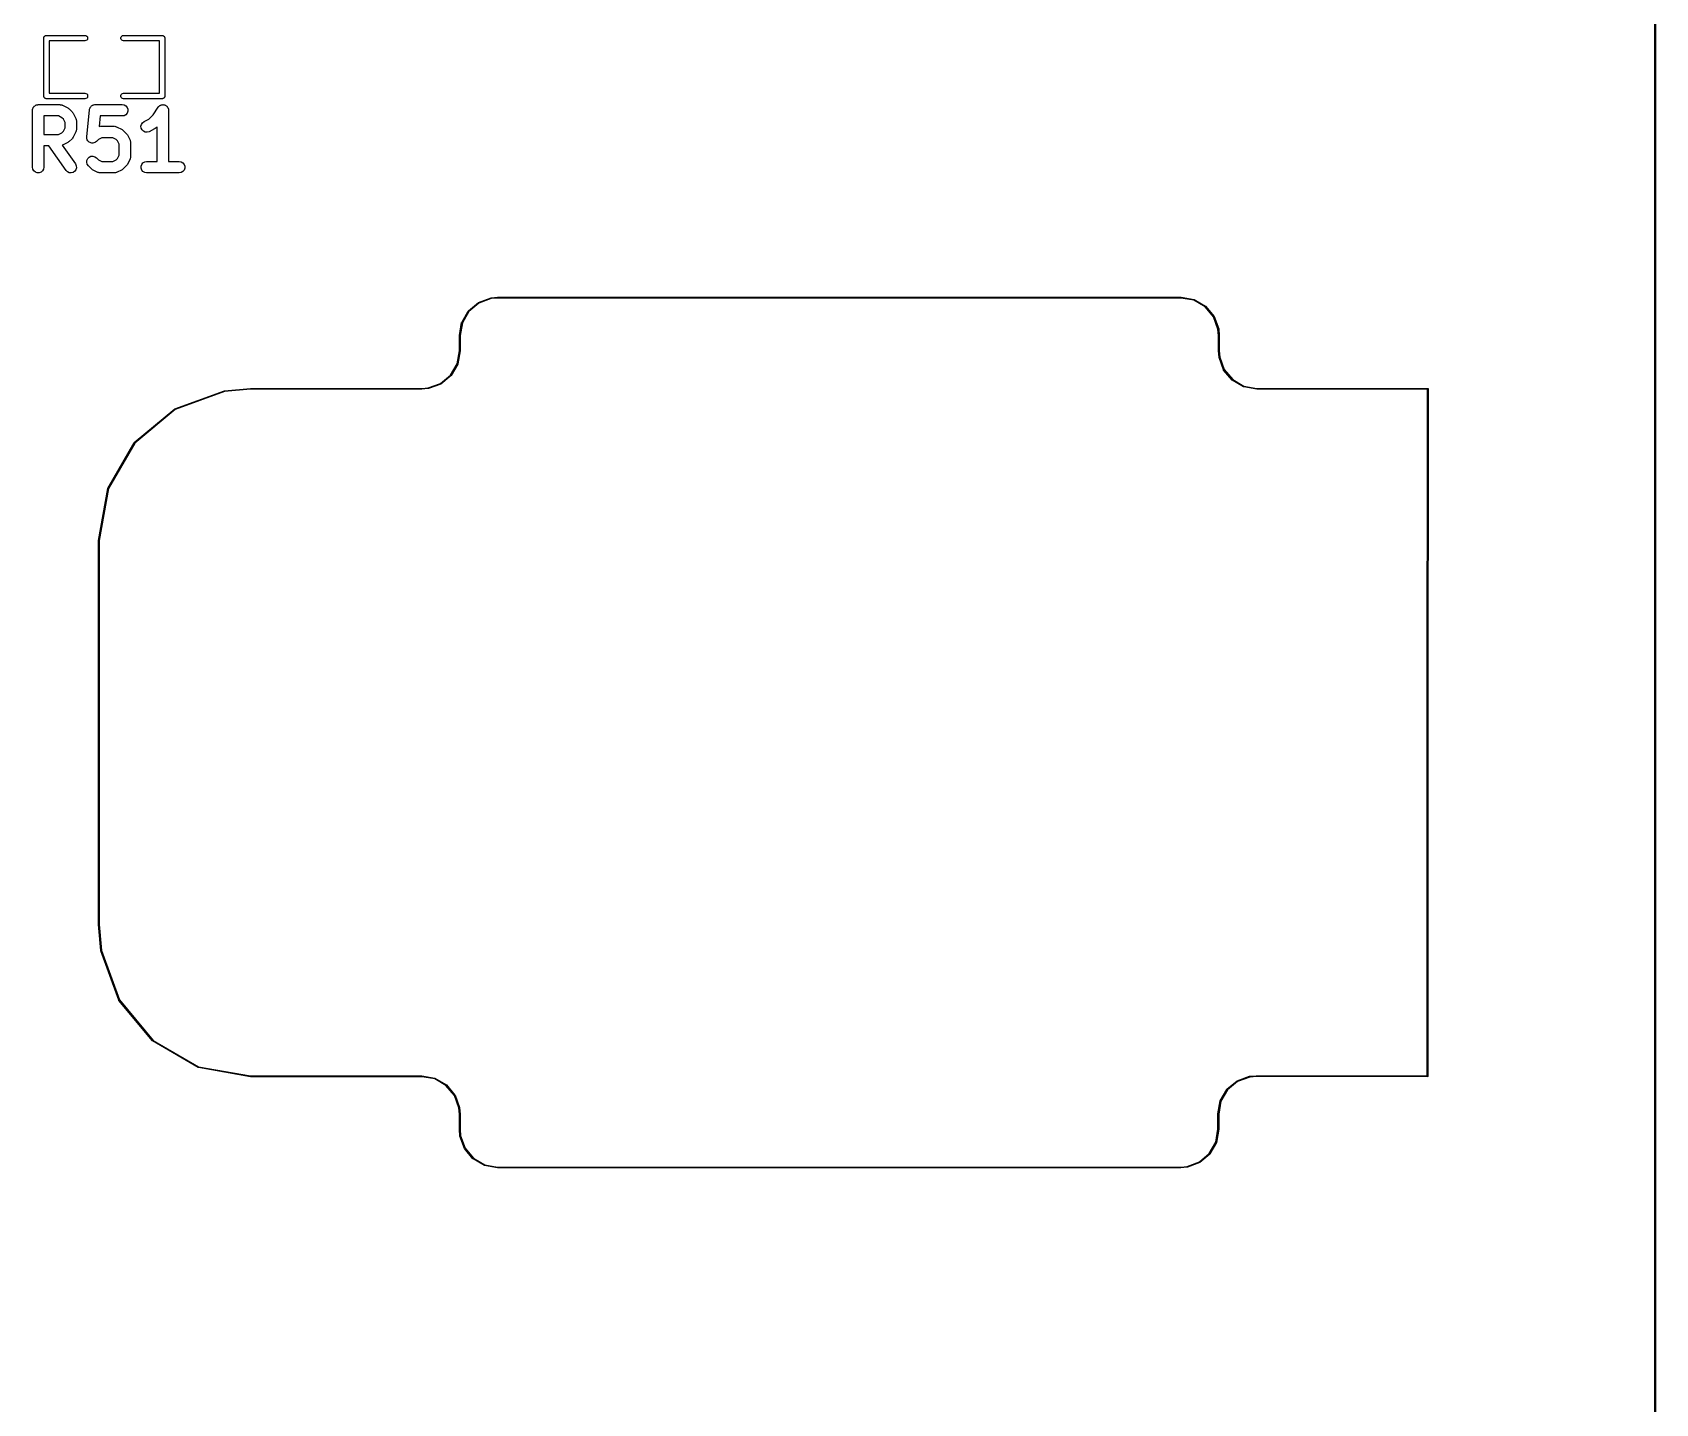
# Model space of a CAD drawing. Extents: x 69.6 to 139.6, y -158 to -61.
# Drawn here: x 106.21 to 127.59, y -133.87 to -115.81 of the extents above; entities that cross this region are included whole.
import ezdxf

# ---------------------------------------------------------------- set-up
doc = ezdxf.new("R2010")
doc.units = 0
doc.header["$MEASUREMENT"] = 0
doc.layers.add('BLACK', color=7, linetype='CONTINUOUS')

msp = doc.modelspace()

# ---------------------------------------------------------------- linework, layer by layer
at = {"layer": 'Black'}
for p, q in [((127.583, -145.032), (127.583, -105.032)), ((127.593, -105.032), (127.593, -145.032)), ((106.365, -115.877), (106.366, -115.874)), ((106.366, -115.874), (106.367, -115.871)), ((106.367, -115.871), (106.369, -115.869)), ((106.369, -115.869), (106.371, -115.866)), ((106.371, -115.866), (106.373, -115.864)), ((106.373, -115.864), (106.375, -115.862)), ((106.375, -115.862), (106.378, -115.86)), ((106.378, -115.86), (106.38, -115.858)), ((106.38, -115.858), (106.383, -115.857)), ((106.383, -115.857), (106.386, -115.856)), ((106.386, -115.856), (106.389, -115.855)), ((106.389, -115.855), (106.392, -115.854)), ((106.392, -115.854), (106.395, -115.854)), ((106.395, -115.854), (106.398, -115.853)), ((106.398, -115.853), (106.906, -115.853)), ((106.906, -115.853), (106.918, -115.856)), ((106.918, -115.856), (106.929, -115.862)), ((106.929, -115.862), (106.937, -115.871)), ((106.937, -115.871), (106.941, -115.883)), ((107.379, -115.883), (107.383, -115.871)), ((107.383, -115.871), (107.391, -115.862)), ((107.391, -115.862), (107.402, -115.856)), ((107.402, -115.856), (107.414, -115.853)), ((107.414, -115.853), (107.922, -115.853)), ((107.922, -115.853), (107.925, -115.854)), ((107.925, -115.854), (107.928, -115.854)), ((107.928, -115.854), (107.931, -115.855)), ((107.931, -115.855), (107.934, -115.856)), ((107.934, -115.856), (107.937, -115.857)), ((107.937, -115.857), (107.94, -115.858)), ((107.94, -115.858), (107.942, -115.86)), ((107.942, -115.86), (107.945, -115.862)), ((107.945, -115.862), (107.947, -115.864)), ((107.947, -115.864), (107.949, -115.866)), ((107.949, -115.866), (107.951, -115.869)), ((107.951, -115.869), (107.953, -115.871)), ((107.953, -115.871), (107.954, -115.874)), ((107.954, -115.874), (107.955, -115.877)), ((106.362, -115.889), (106.363, -115.886)), ((106.362, -116.651), (106.362, -115.889)), ((106.363, -115.883), (106.364, -115.88)), ((106.363, -115.886), (106.363, -115.883)), ((106.364, -115.88), (106.365, -115.877)), ((106.906, -115.925), (106.434, -115.925)), ((106.434, -115.925), (106.434, -116.615)), ((106.918, -115.922), (106.906, -115.925)), ((106.929, -115.916), (106.918, -115.922)), ((106.937, -115.907), (106.929, -115.916)), ((106.941, -115.895), (106.937, -115.907)), ((106.941, -115.883), (106.941, -115.895)), ((107.379, -115.895), (107.379, -115.883)), ((107.383, -115.907), (107.379, -115.895)), ((107.391, -115.916), (107.383, -115.907)), ((107.402, -115.922), (107.391, -115.916)), ((107.414, -115.925), (107.402, -115.922)), ((107.886, -115.925), (107.414, -115.925)), ((107.886, -116.615), (107.886, -115.925)), ((107.955, -115.877), (107.956, -115.88)), ((107.956, -115.88), (107.957, -115.883)), ((107.957, -115.883), (107.957, -115.886)), ((107.957, -115.886), (107.958, -115.889)), ((107.958, -115.889), (107.958, -116.651)), ((106.363, -116.654), (106.362, -116.651)), ((106.363, -116.657), (106.363, -116.654)), ((106.364, -116.66), (106.363, -116.657)), ((106.365, -116.663), (106.364, -116.66)), ((106.366, -116.666), (106.365, -116.663)), ((106.367, -116.669), (106.366, -116.666)), ((106.369, -116.671), (106.367, -116.669)), ((106.371, -116.674), (106.369, -116.671)), ((106.373, -116.676), (106.371, -116.674)), ((106.375, -116.678), (106.373, -116.676)), ((106.378, -116.68), (106.375, -116.678)), ((106.38, -116.682), (106.378, -116.68)), ((106.383, -116.683), (106.38, -116.682)), ((106.386, -116.684), (106.383, -116.683)), ((106.389, -116.685), (106.386, -116.684)), ((106.392, -116.686), (106.389, -116.685)), ((106.395, -116.686), (106.392, -116.686)), ((106.398, -116.687), (106.395, -116.686)), ((106.906, -116.687), (106.398, -116.687)), ((106.434, -116.615), (106.906, -116.615)), ((106.906, -116.615), (106.918, -116.618)), ((106.918, -116.684), (106.906, -116.687)), ((106.918, -116.618), (106.929, -116.624)), ((106.929, -116.678), (106.918, -116.684)), ((106.929, -116.624), (106.937, -116.633)), ((106.937, -116.669), (106.929, -116.678)), ((106.937, -116.633), (106.941, -116.645)), ((106.941, -116.657), (106.937, -116.669)), ((106.941, -116.645), (106.941, -116.657)), ((107.379, -116.645), (107.383, -116.633)), ((107.379, -116.657), (107.379, -116.645)), ((107.383, -116.669), (107.379, -116.657)), ((107.383, -116.633), (107.391, -116.624)), ((107.391, -116.678), (107.383, -116.669)), ((107.391, -116.624), (107.402, -116.618)), ((107.402, -116.684), (107.391, -116.678)), ((107.402, -116.618), (107.414, -116.615)), ((107.414, -116.687), (107.402, -116.684)), ((107.414, -116.615), (107.886, -116.615)), ((107.922, -116.687), (107.414, -116.687)), ((107.925, -116.686), (107.922, -116.687)), ((107.928, -116.686), (107.925, -116.686)), ((107.931, -116.685), (107.928, -116.686)), ((107.934, -116.684), (107.931, -116.685)), ((107.937, -116.683), (107.934, -116.684)), ((107.94, -116.682), (107.937, -116.683)), ((107.942, -116.68), (107.94, -116.682)), ((107.945, -116.678), (107.942, -116.68)), ((107.947, -116.676), (107.945, -116.678)), ((107.949, -116.674), (107.947, -116.676)), ((107.951, -116.671), (107.949, -116.674)), ((107.953, -116.669), (107.951, -116.671)), ((107.954, -116.666), (107.953, -116.669)), ((107.955, -116.663), (107.954, -116.666)), ((107.956, -116.66), (107.955, -116.663)), ((107.957, -116.657), (107.956, -116.66)), ((107.958, -116.651), (107.957, -116.654)), ((107.957, -116.654), (107.957, -116.657)), ((106.214, -116.839), (106.215, -116.833)), ((106.214, -117.589), (106.214, -116.839)), ((106.215, -116.826), (106.218, -116.82)), ((106.215, -116.833), (106.215, -116.826)), ((106.218, -116.82), (106.219, -116.814)), ((106.219, -116.814), (106.222, -116.808)), ((106.222, -116.808), (106.224, -116.802)), ((106.224, -116.802), (106.229, -116.797)), ((106.229, -116.797), (106.232, -116.791)), ((106.232, -116.791), (106.237, -116.787)), ((106.237, -116.787), (106.241, -116.782)), ((106.241, -116.782), (106.247, -116.779)), ((106.247, -116.779), (106.252, -116.774)), ((106.252, -116.774), (106.258, -116.772)), ((106.258, -116.772), (106.264, -116.769)), ((106.264, -116.769), (106.27, -116.768)), ((106.27, -116.768), (106.276, -116.765)), ((106.276, -116.765), (106.283, -116.765)), ((106.283, -116.765), (106.289, -116.764)), ((106.289, -116.764), (106.575, -116.764)), ((106.557, -116.914), (106.364, -116.914)), ((106.364, -116.914), (106.364, -117.157)), ((106.602, -116.937), (106.557, -116.914)), ((106.575, -116.764), (106.579, -116.765)), ((106.579, -116.765), (106.584, -116.765)), ((106.584, -116.765), (106.592, -116.767)), ((106.592, -116.767), (106.601, -116.769)), ((106.601, -116.769), (106.604, -116.771)), ((106.621, -116.955), (106.602, -116.937)), ((106.604, -116.771), (106.609, -116.772)), ((106.609, -116.772), (106.68, -116.808)), ((106.68, -116.808), (106.69, -116.815)), ((106.69, -116.815), (106.699, -116.822)), ((106.699, -116.822), (106.735, -116.858)), ((106.735, -116.858), (106.742, -116.868)), ((106.742, -116.868), (106.749, -116.877)), ((106.749, -116.877), (106.785, -116.949)), ((106.929, -117.189), (106.965, -116.832)), ((106.965, -116.826), (106.969, -116.817)), ((106.965, -116.829), (106.965, -116.826)), ((106.965, -116.832), (106.965, -116.829)), ((106.969, -116.817), (106.972, -116.807)), ((106.972, -116.807), (106.973, -116.804)), ((106.973, -116.804), (106.974, -116.802)), ((106.974, -116.802), (106.981, -116.794)), ((106.981, -116.794), (106.987, -116.786)), ((106.987, -116.786), (106.989, -116.784)), ((106.989, -116.784), (106.991, -116.782)), ((106.991, -116.782), (107, -116.777)), ((107, -116.777), (107.008, -116.771)), ((107.008, -116.771), (107.011, -116.77)), ((107.011, -116.77), (107.014, -116.769)), ((107.014, -116.769), (107.024, -116.767)), ((107.024, -116.767), (107.034, -116.764)), ((107.034, -116.764), (107.036, -116.765)), ((107.036, -116.765), (107.039, -116.764)), ((107.039, -116.764), (107.396, -116.764)), ((107.107, -116.914), (107.093, -117.053)), ((107.396, -116.914), (107.107, -116.914)), ((107.396, -116.764), (107.422, -116.769)), ((107.422, -116.91), (107.396, -116.914)), ((107.422, -116.769), (107.445, -116.782)), ((107.445, -116.897), (107.422, -116.91)), ((107.445, -116.782), (107.461, -116.802)), ((107.461, -116.877), (107.445, -116.897)), ((107.461, -116.802), (107.47, -116.826)), ((107.47, -116.852), (107.461, -116.877)), ((107.47, -116.826), (107.47, -116.852)), ((107.745, -116.956), (107.802, -116.899)), ((107.802, -116.899), (107.87, -116.798)), ((107.87, -116.798), (107.873, -116.795)), ((107.873, -116.795), (107.875, -116.791)), ((107.875, -116.791), (107.882, -116.785)), ((107.882, -116.785), (107.888, -116.779)), ((107.888, -116.779), (107.891, -116.777)), ((107.891, -116.777), (107.895, -116.774)), ((107.895, -116.774), (107.903, -116.771)), ((107.903, -116.771), (107.911, -116.767)), ((107.911, -116.767), (107.915, -116.767)), ((107.915, -116.767), (107.919, -116.765)), ((107.919, -116.765), (107.928, -116.765)), ((107.928, -116.765), (107.937, -116.764)), ((107.937, -116.764), (107.941, -116.765)), ((107.941, -116.765), (107.945, -116.765)), ((107.945, -116.765), (107.954, -116.768)), ((107.954, -116.768), (107.962, -116.771)), ((107.962, -116.771), (107.966, -116.773)), ((107.966, -116.773), (107.97, -116.774)), ((107.97, -116.774), (107.976, -116.78)), ((107.976, -116.78), (107.984, -116.785)), ((107.984, -116.785), (107.986, -116.788)), ((107.986, -116.788), (107.99, -116.791)), ((107.99, -116.791), (107.994, -116.799)), ((107.994, -116.799), (107.999, -116.806)), ((107.999, -116.806), (108.001, -116.81)), ((108.001, -116.81), (108.003, -116.814)), ((108.003, -116.814), (108.004, -116.822)), ((108.004, -116.822), (108.007, -116.831)), ((108.007, -116.831), (108.006, -116.835)), ((108.006, -116.835), (108.007, -116.839)), ((108.007, -116.839), (108.007, -117.514)), ((106.557, -117.157), (106.602, -117.135)), ((106.602, -117.135), (106.621, -117.116)), ((106.643, -117), (106.621, -116.955)), ((106.621, -117.116), (106.643, -117.072)), ((106.643, -117.072), (106.643, -117)), ((106.785, -117.123), (106.749, -117.194)), ((106.785, -116.949), (106.786, -116.953)), ((106.786, -117.119), (106.785, -117.123)), ((106.786, -116.953), (106.788, -116.956)), ((106.788, -117.115), (106.786, -117.119)), ((106.788, -116.956), (106.79, -116.965)), ((106.79, -117.106), (106.788, -117.115)), ((106.79, -116.965), (106.792, -116.974)), ((106.792, -117.098), (106.79, -117.106)), ((106.792, -116.974), (106.792, -116.978)), ((106.792, -116.978), (106.793, -116.982)), ((106.793, -117.089), (106.792, -117.094)), ((106.792, -117.094), (106.792, -117.098)), ((106.793, -116.982), (106.793, -117.089)), ((107.093, -117.053), (107.094, -117.053)), ((107.094, -117.053), (107.102, -117.05)), ((107.102, -117.05), (107.106, -117.051)), ((107.106, -117.051), (107.111, -117.05)), ((107.111, -117.05), (107.289, -117.05)), ((107.289, -117.05), (107.294, -117.051)), ((107.294, -117.051), (107.298, -117.05)), ((107.298, -117.05), (107.306, -117.053)), ((107.306, -117.053), (107.315, -117.055)), ((107.315, -117.055), (107.319, -117.057)), ((107.319, -117.057), (107.323, -117.058)), ((107.323, -117.058), (107.394, -117.094)), ((107.394, -117.094), (107.404, -117.101)), ((107.404, -117.101), (107.414, -117.108)), ((107.414, -117.108), (107.449, -117.143)), ((107.449, -117.143), (107.456, -117.153)), ((107.456, -117.153), (107.464, -117.163)), ((107.643, -117.049), (107.649, -117.024)), ((107.646, -117.075), (107.643, -117.049)), ((107.658, -117.098), (107.646, -117.075)), ((107.649, -117.024), (107.663, -117.002)), ((107.677, -117.116), (107.658, -117.098)), ((107.663, -117.002), (107.684, -116.986)), ((107.7, -117.127), (107.677, -117.116)), ((107.684, -116.986), (107.745, -116.956)), ((107.726, -117.128), (107.7, -117.127)), ((107.751, -117.121), (107.726, -117.128)), ((107.823, -117.085), (107.751, -117.121)), ((107.832, -117.078), (107.823, -117.085)), ((107.842, -117.071), (107.832, -117.078)), ((107.857, -117.056), (107.842, -117.071)), ((107.857, -117.514), (107.857, -117.056)), ((106.364, -117.157), (106.557, -117.157)), ((106.429, -117.307), (106.364, -117.307)), ((106.364, -117.307), (106.364, -117.589)), ((106.656, -117.632), (106.429, -117.307)), ((106.609, -117.299), (106.607, -117.3)), ((106.607, -117.3), (106.779, -117.546)), ((106.68, -117.264), (106.609, -117.299)), ((106.69, -117.256), (106.68, -117.264)), ((106.699, -117.249), (106.69, -117.256)), ((106.735, -117.214), (106.699, -117.249)), ((106.742, -117.204), (106.735, -117.214)), ((106.749, -117.194), (106.742, -117.204)), ((106.929, -117.19), (106.929, -117.189)), ((106.929, -117.189), (106.929, -117.189)), ((106.93, -117.202), (106.929, -117.19)), ((106.931, -117.215), (106.93, -117.202)), ((106.931, -117.216), (106.931, -117.215)), ((106.931, -117.215), (106.931, -117.215)), ((106.936, -117.227), (106.931, -117.216)), ((106.942, -117.239), (106.936, -117.227)), ((106.951, -117.248), (106.942, -117.239)), ((106.942, -117.239), (106.942, -117.239)), ((106.942, -117.239), (106.942, -117.239)), ((106.96, -117.257), (106.951, -117.248)), ((106.96, -117.258), (106.96, -117.257)), ((106.961, -117.258), (106.96, -117.258)), ((106.972, -117.263), (106.961, -117.258)), ((106.983, -117.269), (106.972, -117.263)), ((106.984, -117.269), (106.983, -117.269)), ((106.997, -117.27), (106.984, -117.269)), ((106.984, -117.269), (106.984, -117.269)), ((107.009, -117.271), (106.997, -117.27)), ((107.01, -117.271), (107.009, -117.271)), ((107.022, -117.268), (107.01, -117.271)), ((107.01, -117.271), (107.01, -117.271)), ((107.034, -117.265), (107.022, -117.268)), ((107.035, -117.265), (107.034, -117.265)), ((107.046, -117.257), (107.035, -117.264)), ((107.035, -117.264), (107.035, -117.265)), ((107.056, -117.25), (107.046, -117.257)), ((107.057, -117.249), (107.056, -117.25)), ((107.056, -117.25), (107.056, -117.25)), ((107.084, -117.222), (107.057, -117.249)), ((107.128, -117.2), (107.084, -117.222)), ((107.272, -117.2), (107.128, -117.2)), ((107.316, -117.222), (107.272, -117.2)), ((107.335, -117.241), (107.316, -117.222)), ((107.357, -117.286), (107.335, -117.241)), ((107.357, -117.429), (107.357, -117.286)), ((107.464, -117.163), (107.499, -117.234)), ((107.499, -117.234), (107.5, -117.238)), ((107.5, -117.238), (107.503, -117.242)), ((107.503, -117.242), (107.504, -117.251)), ((107.504, -117.251), (107.507, -117.259)), ((107.507, -117.259), (107.506, -117.264)), ((107.506, -117.264), (107.507, -117.268)), ((107.507, -117.268), (107.507, -117.446)), ((106.779, -117.546), (106.79, -117.57)), ((106.79, -117.57), (106.793, -117.596)), ((106.929, -117.524), (106.931, -117.498)), ((106.936, -117.55), (106.929, -117.524)), ((106.931, -117.498), (106.942, -117.475)), ((106.951, -117.571), (106.936, -117.55)), ((106.942, -117.475), (106.961, -117.456)), ((106.986, -117.607), (106.951, -117.571)), ((106.961, -117.456), (106.984, -117.445)), ((106.984, -117.445), (107.01, -117.443)), ((107.01, -117.443), (107.035, -117.45)), ((107.035, -117.45), (107.057, -117.465)), ((107.057, -117.465), (107.084, -117.492)), ((107.084, -117.492), (107.128, -117.514)), ((107.128, -117.514), (107.272, -117.514)), ((107.272, -117.514), (107.316, -117.492)), ((107.316, -117.492), (107.335, -117.473)), ((107.335, -117.473), (107.357, -117.429)), ((107.449, -117.571), (107.414, -117.607)), ((107.456, -117.561), (107.449, -117.571)), ((107.464, -117.551), (107.456, -117.561)), ((107.499, -117.48), (107.464, -117.551)), ((107.5, -117.476), (107.499, -117.48)), ((107.503, -117.472), (107.5, -117.476)), ((107.504, -117.463), (107.503, -117.472)), ((107.507, -117.455), (107.504, -117.463)), ((107.507, -117.446), (107.506, -117.451)), ((107.506, -117.451), (107.507, -117.455)), ((107.644, -117.576), (107.653, -117.552)), ((107.644, -117.602), (107.644, -117.576)), ((107.653, -117.552), (107.67, -117.532)), ((107.67, -117.532), (107.692, -117.519)), ((107.692, -117.519), (107.718, -117.514)), ((107.718, -117.514), (107.857, -117.514)), ((108.007, -117.514), (108.146, -117.514)), ((108.146, -117.514), (108.172, -117.519)), ((108.172, -117.519), (108.195, -117.532)), ((108.195, -117.532), (108.211, -117.552)), ((108.211, -117.552), (108.22, -117.576)), ((108.22, -117.576), (108.22, -117.602)), ((106.219, -117.615), (106.214, -117.589)), ((106.232, -117.637), (106.219, -117.615)), ((106.252, -117.654), (106.232, -117.637)), ((106.276, -117.663), (106.252, -117.654)), ((106.302, -117.663), (106.276, -117.663)), ((106.327, -117.654), (106.302, -117.663)), ((106.347, -117.637), (106.327, -117.654)), ((106.36, -117.615), (106.347, -117.637)), ((106.364, -117.589), (106.36, -117.615)), ((106.675, -117.651), (106.656, -117.632)), ((106.698, -117.662), (106.675, -117.651)), ((106.724, -117.664), (106.698, -117.662)), ((106.75, -117.657), (106.724, -117.664)), ((106.771, -117.642), (106.75, -117.657)), ((106.786, -117.621), (106.771, -117.642)), ((106.793, -117.596), (106.786, -117.621)), ((106.996, -117.613), (106.986, -117.607)), ((107.006, -117.621), (106.996, -117.613)), ((107.077, -117.656), (107.006, -117.621)), ((107.081, -117.658), (107.077, -117.656)), ((107.085, -117.66), (107.081, -117.658)), ((107.094, -117.661), (107.085, -117.66)), ((107.102, -117.664), (107.094, -117.661)), ((107.106, -117.664), (107.102, -117.664)), ((107.111, -117.664), (107.106, -117.664)), ((107.289, -117.664), (107.111, -117.664)), ((107.294, -117.664), (107.289, -117.664)), ((107.298, -117.664), (107.294, -117.664)), ((107.306, -117.661), (107.298, -117.664)), ((107.315, -117.66), (107.306, -117.661)), ((107.319, -117.658), (107.315, -117.66)), ((107.323, -117.656), (107.319, -117.658)), ((107.394, -117.621), (107.323, -117.656)), ((107.404, -117.613), (107.394, -117.621)), ((107.414, -117.607), (107.404, -117.613)), ((107.653, -117.627), (107.644, -117.602)), ((107.67, -117.647), (107.653, -117.627)), ((107.692, -117.66), (107.67, -117.647)), ((107.718, -117.664), (107.692, -117.66)), ((108.146, -117.664), (107.718, -117.664)), ((108.172, -117.66), (108.146, -117.664)), ((108.195, -117.647), (108.172, -117.66)), ((108.211, -117.627), (108.195, -117.647)), ((108.22, -117.602), (108.211, -117.627)), ((111.868, -119.632), (111.955, -119.482)), ((111.963, -119.487), (111.877, -119.636)), ((111.955, -119.482), (111.956, -119.48)), ((111.956, -119.48), (112.089, -119.369)), ((112.095, -119.377), (111.963, -119.487)), ((112.089, -119.369), (112.091, -119.368)), ((112.091, -119.368), (112.254, -119.309)), ((112.257, -119.318), (112.095, -119.377)), ((112.254, -119.309), (112.255, -119.309)), ((112.255, -119.309), (112.341, -119.301)), ((112.255, -119.309), (112.255, -119.309)), ((112.342, -119.311), (112.257, -119.318)), ((112.341, -119.301), (112.341, -119.301)), ((112.341, -119.301), (112.342, -119.301)), ((112.342, -119.301), (121.342, -119.301)), ((121.342, -119.311), (112.342, -119.311)), ((121.342, -119.301), (121.342, -119.301)), ((121.342, -119.301), (121.343, -119.301)), ((121.512, -119.341), (121.342, -119.311)), ((121.342, -119.311), (121.342, -119.311)), ((121.343, -119.301), (121.514, -119.332)), ((121.66, -119.427), (121.512, -119.341)), ((121.514, -119.332), (121.515, -119.332)), ((121.515, -119.332), (121.516, -119.332)), ((121.516, -119.332), (121.666, -119.419)), ((121.771, -119.559), (121.66, -119.427)), ((121.666, -119.419), (121.667, -119.42)), ((121.667, -119.42), (121.667, -119.42)), ((121.667, -119.42), (121.779, -119.554)), ((111.837, -119.804), (111.867, -119.633)), ((111.877, -119.636), (111.847, -119.806)), ((111.867, -119.633), (111.868, -119.632)), ((121.829, -119.721), (121.771, -119.559)), ((121.779, -119.554), (121.78, -119.555)), ((121.78, -119.555), (121.839, -119.718)), ((121.837, -119.806), (121.829, -119.721)), ((121.839, -119.718), (121.839, -119.719)), ((121.839, -119.719), (121.839, -119.72)), ((121.839, -119.72), (121.847, -119.806)), ((111.837, -119.806), (111.837, -119.804)), ((111.837, -120.006), (111.837, -119.806)), ((111.837, -119.806), (111.837, -119.806)), ((111.847, -119.806), (111.847, -119.806)), ((111.847, -119.806), (111.847, -120.006)), ((121.837, -120.006), (121.837, -119.806)), ((121.847, -119.806), (121.847, -119.806)), ((121.847, -119.806), (121.847, -119.806)), ((121.847, -119.806), (121.847, -120.006)), ((111.806, -120.176), (111.837, -120.006)), ((111.847, -120.008), (111.816, -120.179)), ((111.837, -120.006), (111.837, -120.006)), ((111.847, -120.006), (111.847, -120.007)), ((111.847, -120.007), (111.847, -120.008)), ((121.837, -120.007), (121.837, -120.006)), ((121.837, -120.006), (121.837, -120.006)), ((121.844, -120.092), (121.837, -120.007)), ((121.844, -120.093), (121.844, -120.092)), ((121.844, -120.094), (121.844, -120.093)), ((121.903, -120.257), (121.844, -120.094)), ((121.847, -120.006), (121.854, -120.091)), ((121.854, -120.091), (121.913, -120.253)), ((111.588, -120.435), (111.72, -120.325)), ((111.727, -120.332), (111.594, -120.443)), ((111.72, -120.325), (111.806, -120.176)), ((111.728, -120.331), (111.727, -120.332)), ((111.815, -120.18), (111.728, -120.331)), ((111.728, -120.331), (111.728, -120.331)), ((111.728, -120.331), (111.728, -120.331)), ((111.816, -120.179), (111.815, -120.18)), ((111.816, -120.179), (111.816, -120.179)), ((121.904, -120.259), (121.903, -120.257)), ((122.016, -120.392), (121.904, -120.259)), ((121.913, -120.253), (122.023, -120.385)), ((108.09, -120.768), (108.743, -120.531)), ((108.745, -120.541), (108.094, -120.777)), ((108.743, -120.531), (108.743, -120.531)), ((108.743, -120.531), (108.744, -120.531)), ((108.744, -120.531), (109.088, -120.501)), ((109.088, -120.511), (108.745, -120.541)), ((109.088, -120.501), (109.088, -120.501)), ((109.088, -120.501), (109.088, -120.501)), ((109.088, -120.501), (111.341, -120.501)), ((111.342, -120.511), (109.088, -120.511)), ((111.341, -120.501), (111.426, -120.494)), ((111.428, -120.504), (111.342, -120.511)), ((111.342, -120.511), (111.342, -120.511)), ((111.342, -120.511), (111.342, -120.511)), ((111.426, -120.494), (111.588, -120.435)), ((111.429, -120.503), (111.428, -120.504)), ((111.593, -120.444), (111.429, -120.503)), ((111.429, -120.503), (111.429, -120.503)), ((111.594, -120.443), (111.593, -120.444)), ((111.593, -120.444), (111.593, -120.444)), ((122.017, -120.392), (122.016, -120.392)), ((122.017, -120.393), (122.017, -120.392)), ((122.167, -120.48), (122.017, -120.393)), ((122.017, -120.393), (122.017, -120.393)), ((122.023, -120.385), (122.172, -120.471)), ((122.169, -120.481), (122.167, -120.48)), ((122.34, -120.511), (122.169, -120.481)), ((122.172, -120.471), (122.341, -120.501)), ((122.341, -120.511), (122.34, -120.511)), ((122.341, -120.501), (122.342, -120.501)), ((122.342, -120.511), (122.341, -120.511)), ((122.342, -120.501), (124.595, -120.501)), ((124.59, -120.511), (122.342, -120.511)), ((124.583, -125.032), (124.59, -120.511)), ((124.6, -120.506), (124.593, -125.032)), ((124.595, -120.501), (124.595, -120.501)), ((124.595, -120.501), (124.596, -120.501)), ((124.596, -120.501), (124.596, -120.501)), ((124.596, -120.501), (124.597, -120.501)), ((124.597, -120.501), (124.597, -120.502)), ((124.597, -120.502), (124.597, -120.502)), ((124.597, -120.502), (124.598, -120.502)), ((124.598, -120.502), (124.598, -120.502)), ((124.598, -120.502), (124.598, -120.503)), ((124.598, -120.503), (124.599, -120.503)), ((124.599, -120.503), (124.599, -120.503)), ((124.599, -120.503), (124.599, -120.504)), ((124.599, -120.504), (124.599, -120.504)), ((124.599, -120.504), (124.6, -120.504)), ((124.6, -120.504), (124.6, -120.505)), ((124.6, -120.505), (124.6, -120.505)), ((124.6, -120.505), (124.6, -120.506)), ((124.6, -120.506), (124.6, -120.506)), ((107.555, -121.214), (108.088, -120.768)), ((108.094, -120.777), (107.562, -121.221)), ((108.088, -120.768), (108.09, -120.768)), ((107.206, -121.816), (107.554, -121.215)), ((107.554, -121.215), (107.555, -121.214)), ((107.562, -121.221), (107.215, -121.82)), ((107.083, -122.502), (107.205, -121.818)), ((107.215, -121.82), (107.093, -122.503)), ((107.205, -121.818), (107.206, -121.816)), ((107.083, -122.503), (107.083, -122.502)), ((107.084, -122.504), (107.083, -122.503)), ((107.083, -122.506), (107.084, -122.504)), ((107.083, -127.558), (107.083, -122.506)), ((107.084, -122.504), (107.084, -122.504)), ((107.093, -122.503), (107.093, -122.504)), ((107.093, -122.504), (107.093, -122.504)), ((107.093, -122.504), (107.093, -122.506)), ((107.093, -122.506), (107.093, -127.558)), ((124.583, -129.553), (124.583, -125.032)), ((124.593, -125.032), (124.593, -129.558)), ((107.113, -127.902), (107.083, -127.558)), ((107.083, -127.558), (107.083, -127.558)), ((107.083, -127.558), (107.083, -127.558)), ((107.093, -127.558), (107.123, -127.901)), ((107.113, -127.903), (107.113, -127.902)), ((107.113, -127.904), (107.113, -127.903)), ((107.35, -128.557), (107.113, -127.904)), ((107.123, -127.901), (107.359, -128.552)), ((107.351, -128.558), (107.35, -128.557)), ((107.796, -129.091), (107.351, -128.558)), ((107.359, -128.552), (107.803, -129.084)), ((107.797, -129.092), (107.796, -129.091)), ((108.398, -129.44), (107.797, -129.092)), ((107.803, -129.084), (108.403, -129.431)), ((108.399, -129.441), (108.398, -129.44)), ((108.4, -129.441), (108.399, -129.441)), ((109.084, -129.563), (108.4, -129.441)), ((108.403, -129.431), (109.086, -129.553)), ((109.086, -129.553), (109.086, -129.553)), ((109.086, -129.553), (109.087, -129.553)), ((109.087, -129.553), (109.088, -129.553)), ((109.088, -129.553), (111.342, -129.553)), ((111.342, -129.553), (111.342, -129.553)), ((111.342, -129.553), (111.343, -129.553)), ((111.343, -129.553), (111.514, -129.584)), ((122.248, -129.557), (122.334, -129.55)), ((122.334, -129.55), (122.335, -129.55)), ((122.335, -129.55), (122.335, -129.55)), ((122.335, -129.55), (124.583, -129.553)), ((109.086, -129.563), (109.084, -129.563)), ((109.087, -129.563), (109.086, -129.563)), ((109.086, -129.563), (109.086, -129.563)), ((109.088, -129.563), (109.087, -129.563)), ((111.342, -129.563), (109.088, -129.563)), ((111.512, -129.593), (111.342, -129.563)), ((111.342, -129.563), (111.342, -129.563)), ((111.66, -129.679), (111.512, -129.593)), ((111.514, -129.584), (111.515, -129.584)), ((111.515, -129.584), (111.516, -129.584)), ((111.516, -129.584), (111.666, -129.671)), ((111.771, -129.811), (111.66, -129.679)), ((111.666, -129.671), (111.667, -129.672)), ((111.667, -129.672), (111.667, -129.672)), ((111.667, -129.672), (111.779, -129.806)), ((121.86, -129.88), (121.947, -129.73)), ((121.955, -129.736), (121.869, -129.885)), ((121.947, -129.73), (121.948, -129.729)), ((121.948, -129.729), (122.082, -129.617)), ((121.948, -129.729), (121.948, -129.729)), ((122.087, -129.626), (121.955, -129.736)), ((122.082, -129.617), (122.083, -129.617)), ((122.083, -129.617), (122.246, -129.557)), ((122.249, -129.567), (122.087, -129.626)), ((122.246, -129.557), (122.247, -129.557)), ((122.247, -129.557), (122.248, -129.557)), ((122.335, -129.56), (122.249, -129.567)), ((124.588, -129.563), (122.335, -129.56)), ((124.589, -129.563), (124.588, -129.563)), ((124.59, -129.563), (124.589, -129.563)), ((124.589, -129.563), (124.589, -129.563)), ((124.591, -129.562), (124.59, -129.562)), ((124.59, -129.562), (124.59, -129.563)), ((124.59, -129.563), (124.59, -129.563)), ((124.59, -129.563), (124.59, -129.563)), ((124.592, -129.561), (124.591, -129.562)), ((124.591, -129.562), (124.591, -129.562)), ((124.591, -129.562), (124.591, -129.562)), ((124.593, -129.56), (124.592, -129.561)), ((124.592, -129.561), (124.592, -129.561)), ((124.592, -129.561), (124.592, -129.561)), ((124.593, -129.558), (124.593, -129.558)), ((124.593, -129.558), (124.593, -129.559)), ((124.593, -129.559), (124.593, -129.559)), ((124.593, -129.559), (124.593, -129.56)), ((124.593, -129.56), (124.593, -129.56)), ((124.593, -129.56), (124.593, -129.56)), ((111.829, -129.973), (111.771, -129.811)), ((111.779, -129.806), (111.78, -129.807)), ((111.78, -129.807), (111.839, -129.97)), ((111.837, -130.058), (111.829, -129.973)), ((111.839, -129.97), (111.839, -129.971)), ((111.839, -129.971), (111.839, -129.972)), ((111.839, -129.972), (111.847, -130.058)), ((121.829, -130.053), (121.86, -129.882)), ((121.869, -129.885), (121.839, -130.054)), ((121.86, -129.882), (121.86, -129.88)), ((111.837, -130.258), (111.837, -130.058)), ((111.847, -130.058), (111.847, -130.058)), ((111.847, -130.058), (111.847, -130.058)), ((111.847, -130.058), (111.847, -130.258)), ((121.829, -130.054), (121.829, -130.053)), ((121.829, -130.053), (121.829, -130.053)), ((121.829, -130.254), (121.829, -130.054)), ((121.839, -130.054), (121.839, -130.254)), ((111.844, -130.344), (111.837, -130.258)), ((111.837, -130.258), (111.837, -130.258)), ((111.837, -130.258), (111.837, -130.258)), ((111.844, -130.345), (111.844, -130.344)), ((111.844, -130.346), (111.844, -130.345)), ((111.903, -130.509), (111.844, -130.346)), ((111.847, -130.258), (111.854, -130.343)), ((111.854, -130.343), (111.913, -130.505)), ((121.8, -130.424), (121.829, -130.254)), ((121.839, -130.255), (121.81, -130.427)), ((121.829, -130.254), (121.829, -130.254)), ((121.839, -130.254), (121.839, -130.254)), ((121.839, -130.254), (121.839, -130.255)), ((111.904, -130.51), (111.903, -130.509)), ((112.016, -130.644), (111.904, -130.51)), ((111.913, -130.505), (112.023, -130.637)), ((121.584, -130.685), (121.715, -130.574)), ((121.722, -130.581), (121.59, -130.693)), ((121.715, -130.574), (121.8, -130.424)), ((121.723, -130.579), (121.722, -130.581)), ((121.809, -130.428), (121.723, -130.579)), ((121.81, -130.427), (121.809, -130.428)), ((121.809, -130.428), (121.809, -130.428)), ((121.809, -130.428), (121.809, -130.428)), ((121.81, -130.427), (121.81, -130.427)), ((112.017, -130.644), (112.016, -130.644)), ((112.017, -130.645), (112.017, -130.644)), ((112.167, -130.732), (112.017, -130.645)), ((112.023, -130.637), (112.172, -130.723)), ((112.169, -130.732), (112.167, -130.732)), ((112.34, -130.763), (112.169, -130.732)), ((112.172, -130.723), (112.341, -130.753)), ((112.341, -130.763), (112.34, -130.763)), ((112.341, -130.753), (112.342, -130.753)), ((112.342, -130.763), (112.341, -130.763)), ((112.342, -130.753), (121.341, -130.753)), ((121.342, -130.763), (112.342, -130.763)), ((121.341, -130.753), (121.423, -130.745)), ((121.425, -130.755), (121.342, -130.763)), ((121.342, -130.763), (121.342, -130.763)), ((121.342, -130.763), (121.342, -130.763)), ((121.423, -130.745), (121.584, -130.685)), ((121.426, -130.755), (121.425, -130.755)), ((121.425, -130.755), (121.425, -130.755)), ((121.589, -130.694), (121.426, -130.755)), ((121.59, -130.693), (121.589, -130.694)), ((121.589, -130.694), (121.589, -130.694))]:
    msp.add_line(p, q, dxfattribs=at)

doc.saveas('drawing.dxf')
